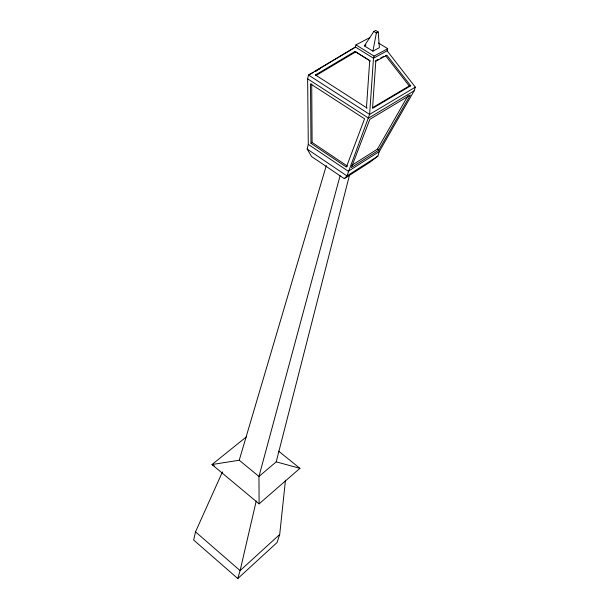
<?xml version="1.0" encoding="UTF-8"?>
<svg xmlns="http://www.w3.org/2000/svg" width="609" height="609" viewBox="0 0 609 609"><rect width="100%" height="100%" fill="white"/><g stroke="black" fill="none" stroke-linecap="round" stroke-linejoin="round"><path stroke-width="0.91" d="M222.452 471.868L195.512 531.855L193.677 540.054L237.792 578.55L277.065 542.528L279.698 534.481L285.461 480.212M372.921 51.164L376.354 32.97L378.242 31.98L379.392 47.677L372.921 51.164L364.372 45.881L373.842 31.44L375.738 30.45L378.242 31.98M378.349 42.919L387.727 48.674L387.111 50.806L415.323 87.148L414.158 90.802L379.3 151.534L377.892 156.14L369.785 162.314L344.291 178.658L311.625 156.574L307.142 149.06L308.291 144.371L307.629 78.812L308.504 75.052L355.405 47.03L355.968 44.876L369.754 37.644M256.222 501.009L240.106 570.595L237.792 578.55M246.325 436.904L211.985 464.545L259.107 503.856L258.962 476.466L276.212 461.858L349.65 174.494M340.073 175.78L258.962 476.466L239.238 460.229L211.985 464.545L214.307 465.931M387.727 48.674L374.078 56.097L373.477 58.243L369.61 114.393L346.978 175.925L344.291 178.658M239.238 460.229L326.325 165.534M351.629 165.45L377.481 149.083L408.083 95.529M378.768 150.172L410.375 94.996L369.815 119.364L351.37 167.566L378.768 150.172L377.481 149.083M279.698 534.481L240.106 570.595L195.512 531.855M259.107 503.856L299.925 468.329L278.618 451.155M310.971 143.313L310.506 83.836L364.563 118.808L346.392 167.079L310.971 143.313L312.113 142.46L311.717 83.935M377.892 156.14L346.978 175.925L307.142 149.06M379.3 151.534L348.302 171.266L308.291 144.371M414.158 90.802L368.529 118.131L307.629 78.812M354.255 47.898L314.883 71.42L319.908 68.764M315.485 74.976L355.017 51.422L369.709 60.565L366.466 107.709L367.105 108.113L315.485 74.976L316.193 75.425L355.671 51.91L370.348 61.045M415.323 87.148L369.61 114.393L308.504 75.052L313.468 72.418M410.702 85.778L372.548 108.364L375.791 61.281L386.867 55.191L410.702 85.778L409.248 85.968L372.708 107.58M375.121 61.075L378.28 59.339M380.655 58.038L383.822 56.302M387.111 50.806L373.477 58.243L355.405 47.03M315.127 71.542L316.787 70.667M364.372 45.881L366.001 45.02M276.212 461.858L299.925 468.329M373.842 31.44L376.354 32.97M355.968 44.876L374.078 56.097M312.113 142.46L347.526 166.196M355.017 51.422L355.671 51.91M385.406 55.434L409.248 85.968"/></g></svg>
